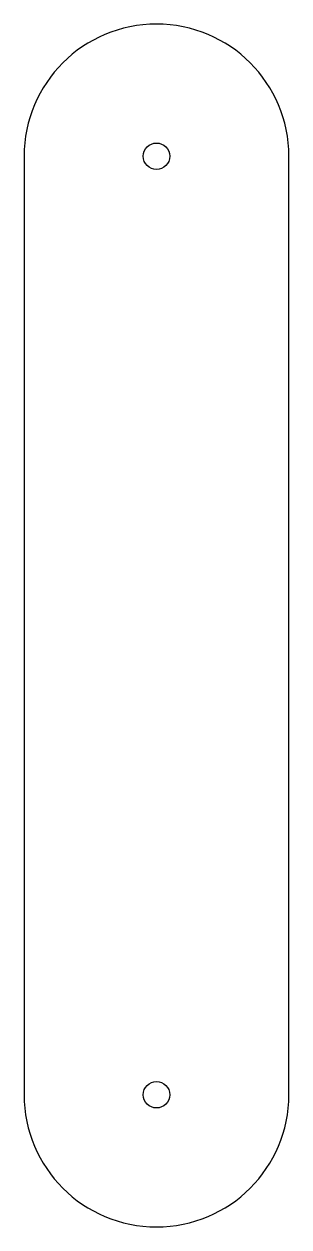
# Model space of a CAD drawing. Header units: millimetres. Extents: x -20 to 20, y -91 to 91.
import ezdxf

# ---------------------------------------------------------------- set-up
doc = ezdxf.new("R2010")
doc.units = ezdxf.units.MM

msp = doc.modelspace()

# ---------------------------------------------------------------- linework, layer by layer
at = {"color": 7, "linetype": 'Continuous', "lineweight": 25}
for p, q in [((-20, 71), (-20, -71)), ((20, -71), (20, 71))]:
    msp.add_line(p, q, dxfattribs=at)
for centre in [(0, 71), (0, -71)]:
    msp.add_circle(centre, 2, dxfattribs=at)
for centre, start, end in [((0, 71), 0, 180), ((0, -71), 180, 0)]:
    msp.add_arc(centre, 20, start, end, dxfattribs=at)

doc.saveas('drawing.dxf')
